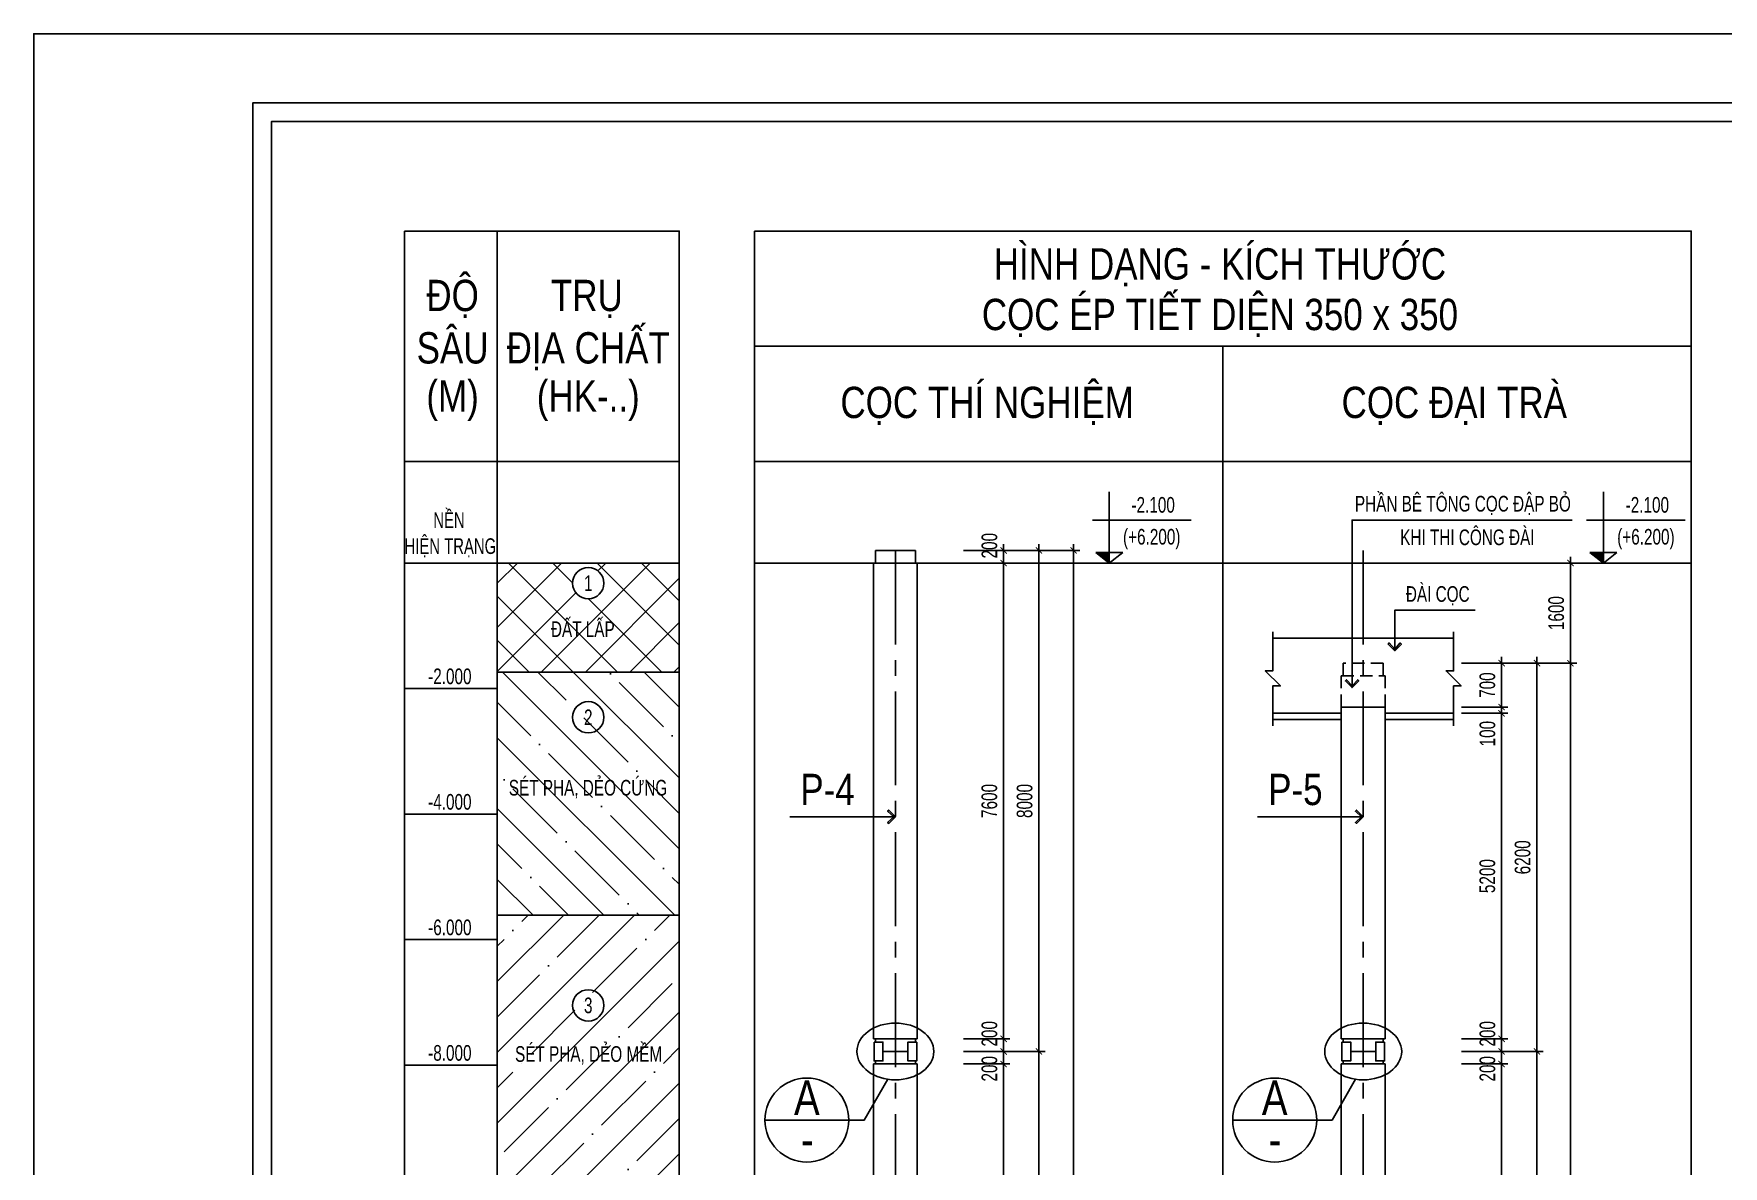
# Model space of a CAD drawing. Extents: x -24357 to 91799, y -17201 to -2351.
# Drawn here: x 47774 to 54520, y -6872 to -2351 of the extents above; entities that cross this region are included whole.
import ezdxf
from ezdxf.enums import TextEntityAlignment as Align

# ---------------------------------------------------------------- set-up
doc = ezdxf.new("R2010")
doc.units = 0
doc.header["$LTSCALE"] = 500
doc.header["$MEASUREMENT"] = 0
doc.header["$PDMODE"] = 3
doc.linetypes.add('CENTER2', pattern=[1.125, 0.75, -0.125, 0.125, -0.125])
doc.linetypes.add('HIDDEN', pattern=[0.375, 0.25, -0.125])
doc.layers.get('0').update_dxf_attribs({"linetype": 'CONTINUOUS'})
doc.layers.get('DEFPOINTS').update_dxf_attribs({"linetype": 'CONTINUOUS'})
for name, color, linetype in [('CDC-KHUNGTEN', 7, 'CONTINUOUS'), ('CDC.01.AXIS', 160, 'CENTER2'), ('CDC.02.DIM', 1, 'CONTINUOUS'), ('CDC.03.BORDER', 3, 'CONTINUOUS'), ('CDC.04.HIDDEN', 8, 'HIDDEN'), ('CDC.06.TEXT', 2, 'CONTINUOUS'), ('CDC.10.HATCH', 251, 'CONTINUOUS'), ('CDC.11.NOTE', 8, 'CONTINUOUS')]:
    doc.layers.add(name, color=color, linetype=linetype)
doc.styles.add('ARIAL', font='arial.ttf', dxfattribs={"width": 0.7})
doc.dimstyles.new('DIM100-25', dxfattribs={"dimscale": 25, "dimtxt": 2.5, "dimasz": 1, "dimexe": 1, "dimexo": 0, "dimgap": 1, "dimtad": 1, "dimdec": 0, "dimlfac": 4, "dimzin": 0, "dimdsep": 46, "dimtxsty": 'ARIAL', "dimblk": 'ARCHTICK', "dimcen": 0, "dimdle": 1, "dimclrd": 1, "dimclre": 1, "dimclrt": 2, "dimadec": 0, "dimazin": 0, "dimtfac": 1, "dimtdec": 0, "dimtix": 1, "dimtmove": 2, "dimatfit": 3, "dimldrblk": 'ARCHTICK', "dimfxl": 1, "dimtolj": 1, "dimtzin": 0, "dimarcsym": 0})

# ---------------------------------------------------------------- blocks, each defined once
blk = doc.blocks.new('_ArchTick')
at = {"color": 0, "linetype": 'ByBlock', "const_width": 0.15}
blk.add_lwpolyline([(-0.5, -0.5), (0.5, 0.5)], dxfattribs=at)
blk = doc.blocks.new('*D182')
at = {"layer": 'CDC.02.DIM', "color": 1, "lineweight": -2, "transparency": 16777216}
for p, q in [((51486, -4414.2), (51812.5, -4414.2)), ((51787.5, -4389.2), (51787.5, -6439.2)), ((51486, -6414.2), (51812.5, -6414.2))]:
    blk.add_line(p, q, dxfattribs=at)
at = {"layer": 'DEFPOINTS', "color": 0, "transparency": 16777216}
for p in [(51486, -4414.2), (51486, -6414.2), (51787.5, -6414.2)]:
    blk.add_point(p, dxfattribs=at)
at = {"layer": 'CDC.02.DIM', "color": 1, "lineweight": -2, "transparency": 16777216, "xscale": 25, "yscale": 25, "zscale": 25}
for p, rotation in [((51787.5, -4414.2), 90), ((51787.5, -6414.2), 270)]:
    blk.add_blockref('_ArchTick', p, dxfattribs=dict(at, rotation=rotation))
at = {"layer": 'CDC.02.DIM', "color": 2, "transparency": 16777216, "insert": (51730.6, -5414.2), "char_height": 62.5, "attachment_point": 5, "rotation": 90, "style": 'ARIAL'}
blk.add_mtext('\\A1;8000', dxfattribs=at)
blk = doc.blocks.new('*D183')
at = {"layer": 'CDC.02.DIM', "color": 1, "lineweight": -2, "transparency": 16777216}
for p, q in [((51486, -4414.2), (51671.7, -4414.2)), ((51646.7, -4389.2), (51646.7, -4489.2)), ((51486, -4464.2), (51671.7, -4464.2))]:
    blk.add_line(p, q, dxfattribs=at)
at = {"layer": 'DEFPOINTS', "color": 0, "transparency": 16777216}
for p in [(51486, -4414.2), (51486, -4464.2), (51646.7, -4464.2)]:
    blk.add_point(p, dxfattribs=at)
at = {"layer": 'CDC.02.DIM', "color": 1, "lineweight": -2, "transparency": 16777216, "xscale": 25, "yscale": 25, "zscale": 25}
for p, rotation in [((51646.7, -4414.2), 90), ((51646.7, -4464.2), 270)]:
    blk.add_blockref('_ArchTick', p, dxfattribs=dict(at, rotation=rotation))
at = {"layer": 'CDC.02.DIM', "color": 2, "transparency": 16777216, "insert": (51590.2, -4395.1), "char_height": 62.5, "attachment_point": 5, "rotation": 90, "style": 'ARIAL'}
blk.add_mtext('\\A1;200', dxfattribs=at)
blk = doc.blocks.new('*D184')
at = {"layer": 'CDC.02.DIM', "color": 1, "lineweight": -2, "transparency": 16777216}
for p, q in [((51646.7, -4439.2), (51646.7, -6389.2)), ((51486, -4464.2), (51671.7, -4464.2)), ((51486, -6364.2), (51671.7, -6364.2))]:
    blk.add_line(p, q, dxfattribs=at)
at = {"layer": 'DEFPOINTS', "color": 0, "transparency": 16777216}
for p in [(51486, -4464.2), (51486, -6364.2), (51646.7, -6364.2)]:
    blk.add_point(p, dxfattribs=at)
at = {"layer": 'CDC.02.DIM', "color": 1, "lineweight": -2, "transparency": 16777216, "xscale": 25, "yscale": 25, "zscale": 25}
for p, rotation in [((51646.7, -4464.2), 90), ((51646.7, -6364.2), 270)]:
    blk.add_blockref('_ArchTick', p, dxfattribs=dict(at, rotation=rotation))
at = {"layer": 'CDC.02.DIM', "color": 2, "transparency": 16777216, "insert": (51589.8, -5414.2), "char_height": 62.5, "attachment_point": 5, "rotation": 90, "style": 'ARIAL'}
blk.add_mtext('\\A1;7600', dxfattribs=at)
blk = doc.blocks.new('*D185')
at = {"layer": 'CDC.02.DIM', "color": 1, "lineweight": -2, "transparency": 16777216}
for p, q in [((51646.7, -6339.2), (51646.7, -6439.2)), ((51486, -6364.2), (51671.7, -6364.2)), ((51486, -6414.2), (51671.7, -6414.2))]:
    blk.add_line(p, q, dxfattribs=at)
at = {"layer": 'DEFPOINTS', "color": 0, "transparency": 16777216}
for p in [(51486, -6364.2), (51486, -6414.2), (51646.7, -6414.2)]:
    blk.add_point(p, dxfattribs=at)
at = {"layer": 'CDC.02.DIM', "color": 1, "lineweight": -2, "transparency": 16777216, "xscale": 25, "yscale": 25, "zscale": 25}
for p, rotation in [((51646.7, -6364.2), 90), ((51646.7, -6414.2), 270)]:
    blk.add_blockref('_ArchTick', p, dxfattribs=dict(at, rotation=rotation))
at = {"layer": 'CDC.02.DIM', "color": 2, "transparency": 16777216, "insert": (51590.2, -6343.8), "char_height": 62.5, "attachment_point": 5, "rotation": 90, "style": 'ARIAL'}
blk.add_mtext('\\A1;200', dxfattribs=at)
blk = doc.blocks.new('*D186')
at = {"layer": 'CDC.02.DIM', "color": 1, "lineweight": -2, "transparency": 16777216}
for p, q in [((51646.7, -6389.2), (51646.7, -6489.2)), ((51486, -6414.2), (51671.7, -6414.2)), ((51486, -6464.2), (51671.7, -6464.2))]:
    blk.add_line(p, q, dxfattribs=at)
at = {"layer": 'DEFPOINTS', "color": 0, "transparency": 16777216}
for p in [(51486, -6414.2), (51486, -6464.2), (51646.7, -6464.2)]:
    blk.add_point(p, dxfattribs=at)
at = {"layer": 'CDC.02.DIM', "color": 1, "lineweight": -2, "transparency": 16777216, "xscale": 25, "yscale": 25, "zscale": 25}
for p, rotation in [((51646.7, -6414.2), 90), ((51646.7, -6464.2), 270)]:
    blk.add_blockref('_ArchTick', p, dxfattribs=dict(at, rotation=rotation))
at = {"layer": 'CDC.02.DIM', "color": 2, "transparency": 16777216, "insert": (51590.2, -6483.5), "char_height": 62.5, "attachment_point": 5, "rotation": 90, "style": 'ARIAL'}
blk.add_mtext('\\A1;200', dxfattribs=at)
blk = doc.blocks.new('*D187')
at = {"layer": 'CDC.02.DIM', "color": 1, "lineweight": -2, "transparency": 16777216}
for p, q in [((51787.5, -6389.2), (51787.5, -8439.2)), ((51486, -6414.2), (51812.5, -6414.2)), ((51486, -8414.2), (51812.5, -8414.2))]:
    blk.add_line(p, q, dxfattribs=at)
at = {"layer": 'DEFPOINTS', "color": 0, "transparency": 16777216}
for p in [(51486, -6414.2), (51486, -8414.2), (51787.5, -8414.2)]:
    blk.add_point(p, dxfattribs=at)
at = {"layer": 'CDC.02.DIM', "color": 1, "lineweight": -2, "transparency": 16777216, "xscale": 25, "yscale": 25, "zscale": 25}
for p, rotation in [((51787.5, -6414.2), 90), ((51787.5, -8414.2), 270)]:
    blk.add_blockref('_ArchTick', p, dxfattribs=dict(at, rotation=rotation))
at = {"layer": 'CDC.02.DIM', "color": 2, "transparency": 16777216, "insert": (51730.6, -7414.2), "char_height": 62.5, "attachment_point": 5, "rotation": 90, "style": 'ARIAL'}
blk.add_mtext('\\A1;8000', dxfattribs=at)
blk = doc.blocks.new('*D188')
at = {"layer": 'CDC.02.DIM', "color": 1, "lineweight": -2, "transparency": 16777216}
for p, q in [((51486, -6464.2), (51671.7, -6464.2)), ((51646.7, -6439.2), (51646.7, -8389.2)), ((51486, -8364.2), (51671.7, -8364.2))]:
    blk.add_line(p, q, dxfattribs=at)
at = {"layer": 'DEFPOINTS', "color": 0, "transparency": 16777216}
for p in [(51486, -6464.2), (51486, -8364.2), (51646.7, -8364.2)]:
    blk.add_point(p, dxfattribs=at)
at = {"layer": 'CDC.02.DIM', "color": 1, "lineweight": -2, "transparency": 16777216, "xscale": 25, "yscale": 25, "zscale": 25}
for p, rotation in [((51646.7, -6464.2), 90), ((51646.7, -8364.2), 270)]:
    blk.add_blockref('_ArchTick', p, dxfattribs=dict(at, rotation=rotation))
at = {"layer": 'CDC.02.DIM', "color": 2, "transparency": 16777216, "insert": (51589.8, -7414.2), "char_height": 62.5, "attachment_point": 5, "rotation": 90, "style": 'ARIAL'}
blk.add_mtext('\\A1;7600', dxfattribs=at)
blk = doc.blocks.new('*D191')
at = {"layer": 'CDC.02.DIM', "color": 1, "lineweight": -2, "transparency": 16777216}
for p, q in [((51486, -4414.2), (51950.7, -4414.2)), ((51925.7, -4389.2), (51925.7, -12439.2)), ((51486, -12414.2), (51950.7, -12414.2))]:
    blk.add_line(p, q, dxfattribs=at)
at = {"layer": 'DEFPOINTS', "color": 0, "transparency": 16777216}
for p in [(51486, -4414.2), (51486, -12414.2), (51925.7, -12414.2)]:
    blk.add_point(p, dxfattribs=at)
at = {"layer": 'CDC.02.DIM', "color": 1, "lineweight": -2, "transparency": 16777216, "xscale": 25, "yscale": 25, "zscale": 25}
for p, rotation in [((51925.7, -4414.2), 90), ((51925.7, -12414.2), 270)]:
    blk.add_blockref('_ArchTick', p, dxfattribs=dict(at, rotation=rotation))
at = {"layer": 'CDC.02.DIM', "color": 2, "transparency": 16777216, "insert": (51868.7, -8414.2), "char_height": 62.5, "attachment_point": 5, "rotation": 90, "style": 'ARIAL'}
blk.add_mtext('\\A1;32000', dxfattribs=at)
blk = doc.blocks.new('*D194')
at = {"layer": 'CDC.02.DIM', "color": 1, "lineweight": -2, "transparency": 16777216}
for p, q in [((53776.2, -4839.2), (53776.2, -6439.2)), ((53474.7, -4864.2), (53801.2, -4864.2)), ((53474.7, -6414.2), (53801.2, -6414.2))]:
    blk.add_line(p, q, dxfattribs=at)
at = {"layer": 'DEFPOINTS', "color": 0, "transparency": 16777216}
for p in [(53474.7, -4864.2), (53474.7, -6414.2), (53776.2, -6414.2)]:
    blk.add_point(p, dxfattribs=at)
at = {"layer": 'CDC.02.DIM', "color": 1, "lineweight": -2, "transparency": 16777216, "xscale": 25, "yscale": 25, "zscale": 25}
for p, rotation in [((53776.2, -4864.2), 90), ((53776.2, -6414.2), 270)]:
    blk.add_blockref('_ArchTick', p, dxfattribs=dict(at, rotation=rotation))
at = {"layer": 'CDC.02.DIM', "color": 2, "transparency": 16777216, "insert": (53719.3, -5639.2), "char_height": 62.5, "attachment_point": 5, "rotation": 90, "style": 'ARIAL'}
blk.add_mtext('\\A1;6200', dxfattribs=at)
blk = doc.blocks.new('*D195')
at = {"layer": 'CDC.02.DIM', "color": 1, "lineweight": -2, "transparency": 16777216}
for p, q in [((53635.4, -5039.2), (53635.4, -6389.2)), ((53474.7, -5064.2), (53660.4, -5064.2)), ((53474.7, -6364.2), (53660.4, -6364.2))]:
    blk.add_line(p, q, dxfattribs=at)
at = {"layer": 'DEFPOINTS', "color": 0, "transparency": 16777216}
for p in [(53474.7, -5064.2), (53474.7, -6364.2), (53635.4, -6364.2)]:
    blk.add_point(p, dxfattribs=at)
at = {"layer": 'CDC.02.DIM', "color": 1, "lineweight": -2, "transparency": 16777216, "xscale": 25, "yscale": 25, "zscale": 25}
for p, rotation in [((53635.4, -5064.2), 90), ((53635.4, -6364.2), 270)]:
    blk.add_blockref('_ArchTick', p, dxfattribs=dict(at, rotation=rotation))
at = {"layer": 'CDC.02.DIM', "color": 2, "transparency": 16777216, "insert": (53578.5, -5714.2), "char_height": 62.5, "attachment_point": 5, "rotation": 90, "style": 'ARIAL'}
blk.add_mtext('\\A1;5200', dxfattribs=at)
blk = doc.blocks.new('*D196')
at = {"layer": 'CDC.02.DIM', "color": 1, "lineweight": -2, "transparency": 16777216}
for p, q in [((53635.4, -6339.2), (53635.4, -6439.2)), ((53474.7, -6364.2), (53660.4, -6364.2)), ((53474.7, -6414.2), (53660.4, -6414.2))]:
    blk.add_line(p, q, dxfattribs=at)
at = {"layer": 'DEFPOINTS', "color": 0, "transparency": 16777216}
for p in [(53474.7, -6364.2), (53474.7, -6414.2), (53635.4, -6414.2)]:
    blk.add_point(p, dxfattribs=at)
at = {"layer": 'CDC.02.DIM', "color": 1, "lineweight": -2, "transparency": 16777216, "xscale": 25, "yscale": 25, "zscale": 25}
for p, rotation in [((53635.4, -6364.2), 90), ((53635.4, -6414.2), 270)]:
    blk.add_blockref('_ArchTick', p, dxfattribs=dict(at, rotation=rotation))
at = {"layer": 'CDC.02.DIM', "color": 2, "transparency": 16777216, "insert": (53578.9, -6343.8), "char_height": 62.5, "attachment_point": 5, "rotation": 90, "style": 'ARIAL'}
blk.add_mtext('\\A1;200', dxfattribs=at)
blk = doc.blocks.new('*D197')
at = {"layer": 'CDC.02.DIM', "color": 1, "lineweight": -2, "transparency": 16777216}
for p, q in [((53635.4, -6389.2), (53635.4, -6489.2)), ((53474.7, -6414.2), (53660.4, -6414.2)), ((53474.7, -6464.2), (53660.4, -6464.2))]:
    blk.add_line(p, q, dxfattribs=at)
at = {"layer": 'DEFPOINTS', "color": 0, "transparency": 16777216}
for p in [(53474.7, -6414.2), (53474.7, -6464.2), (53635.4, -6464.2)]:
    blk.add_point(p, dxfattribs=at)
at = {"layer": 'CDC.02.DIM', "color": 1, "lineweight": -2, "transparency": 16777216, "xscale": 25, "yscale": 25, "zscale": 25}
for p, rotation in [((53635.4, -6414.2), 90), ((53635.4, -6464.2), 270)]:
    blk.add_blockref('_ArchTick', p, dxfattribs=dict(at, rotation=rotation))
at = {"layer": 'CDC.02.DIM', "color": 2, "transparency": 16777216, "insert": (53578.9, -6483.5), "char_height": 62.5, "attachment_point": 5, "rotation": 90, "style": 'ARIAL'}
blk.add_mtext('\\A1;200', dxfattribs=at)
blk = doc.blocks.new('*D198')
at = {"layer": 'CDC.02.DIM', "color": 1, "lineweight": -2, "transparency": 16777216}
for p, q in [((53776.2, -6389.2), (53776.2, -8439.2)), ((53474.7, -6414.2), (53801.2, -6414.2)), ((53474.7, -8414.2), (53801.2, -8414.2))]:
    blk.add_line(p, q, dxfattribs=at)
at = {"layer": 'DEFPOINTS', "color": 0, "transparency": 16777216}
for p in [(53474.7, -6414.2), (53474.7, -8414.2), (53776.2, -8414.2)]:
    blk.add_point(p, dxfattribs=at)
at = {"layer": 'CDC.02.DIM', "color": 1, "lineweight": -2, "transparency": 16777216, "xscale": 25, "yscale": 25, "zscale": 25}
for p, rotation in [((53776.2, -6414.2), 90), ((53776.2, -8414.2), 270)]:
    blk.add_blockref('_ArchTick', p, dxfattribs=dict(at, rotation=rotation))
at = {"layer": 'CDC.02.DIM', "color": 2, "transparency": 16777216, "insert": (53719.3, -7414.2), "char_height": 62.5, "attachment_point": 5, "rotation": 90, "style": 'ARIAL'}
blk.add_mtext('\\A1;8000', dxfattribs=at)
blk = doc.blocks.new('*D199')
at = {"layer": 'CDC.02.DIM', "color": 1, "lineweight": -2, "transparency": 16777216}
for p, q in [((53474.7, -6464.2), (53660.4, -6464.2)), ((53635.4, -6439.2), (53635.4, -8389.2)), ((53474.7, -8364.2), (53660.4, -8364.2))]:
    blk.add_line(p, q, dxfattribs=at)
at = {"layer": 'DEFPOINTS', "color": 0, "transparency": 16777216}
for p in [(53474.7, -6464.2), (53474.7, -8364.2), (53635.4, -8364.2)]:
    blk.add_point(p, dxfattribs=at)
at = {"layer": 'CDC.02.DIM', "color": 1, "lineweight": -2, "transparency": 16777216, "xscale": 25, "yscale": 25, "zscale": 25}
for p, rotation in [((53635.4, -6464.2), 90), ((53635.4, -8364.2), 270)]:
    blk.add_blockref('_ArchTick', p, dxfattribs=dict(at, rotation=rotation))
at = {"layer": 'CDC.02.DIM', "color": 2, "transparency": 16777216, "insert": (53578.5, -7414.2), "char_height": 62.5, "attachment_point": 5, "rotation": 90, "style": 'ARIAL'}
blk.add_mtext('\\A1;7600', dxfattribs=at)
blk = doc.blocks.new('*D202')
at = {"layer": 'CDC.02.DIM', "color": 1, "lineweight": -2, "transparency": 16777216}
for p, q in [((53910.4, -4839.2), (53910.4, -12439.2)), ((53474.7, -4864.2), (53935.4, -4864.2)), ((53474.7, -12414.2), (53935.4, -12414.2))]:
    blk.add_line(p, q, dxfattribs=at)
at = {"layer": 'DEFPOINTS', "color": 0, "transparency": 16777216}
for p in [(53474.7, -4864.2), (53474.7, -12414.2), (53910.4, -12414.2)]:
    blk.add_point(p, dxfattribs=at)
at = {"layer": 'CDC.02.DIM', "color": 1, "lineweight": -2, "transparency": 16777216, "xscale": 25, "yscale": 25, "zscale": 25}
for p, rotation in [((53910.4, -4864.2), 90), ((53910.4, -12414.2), 270)]:
    blk.add_blockref('_ArchTick', p, dxfattribs=dict(at, rotation=rotation))
at = {"layer": 'CDC.02.DIM', "color": 2, "transparency": 16777216, "insert": (53853.5, -8639.2), "char_height": 62.5, "attachment_point": 5, "rotation": 90, "style": 'ARIAL'}
blk.add_mtext('\\A1;30200', dxfattribs=at)
blk = doc.blocks.new('*D215')
at = {"layer": 'CDC.02.DIM', "color": 1, "lineweight": -2, "transparency": 16777216}
for p, q in [((53474.7, -5039.2), (53660.4, -5039.2)), ((53635.4, -5039.2), (53635.4, -5014.2)), ((53635.4, -5064.2), (53635.4, -5039.2)), ((53474.7, -5064.2), (53660.4, -5064.2)), ((53635.4, -5064.2), (53635.4, -5089.2))]:
    blk.add_line(p, q, dxfattribs=at)
at = {"layer": 'DEFPOINTS', "color": 0, "transparency": 16777216}
for p in [(53474.7, -5039.2), (53635.4, -5039.2), (53474.7, -5064.2)]:
    blk.add_point(p, dxfattribs=at)
at = {"layer": 'CDC.02.DIM', "color": 1, "lineweight": -2, "transparency": 16777216, "xscale": 25, "yscale": 25, "zscale": 25}
for p, rotation in [((53635.4, -5039.2), 270), ((53635.4, -5064.2), 90)]:
    blk.add_blockref('_ArchTick', p, dxfattribs=dict(at, rotation=rotation))
at = {"layer": 'CDC.02.DIM', "color": 2, "transparency": 16777216, "insert": (53578.9, -5145.4), "char_height": 62.5, "attachment_point": 5, "rotation": 90, "style": 'ARIAL'}
blk.add_mtext('\\A1;100', dxfattribs=at)
blk = doc.blocks.new('*D216')
at = {"layer": 'CDC.02.DIM', "color": 1, "lineweight": -2, "transparency": 16777216}
for p, q in [((53635.4, -5064.2), (53635.4, -4839.2)), ((53474.7, -4864.2), (53660.4, -4864.2)), ((53474.7, -5039.2), (53660.4, -5039.2))]:
    blk.add_line(p, q, dxfattribs=at)
at = {"layer": 'DEFPOINTS', "color": 0, "transparency": 16777216}
for p in [(53474.7, -4864.2), (53635.4, -4864.2), (53474.7, -5039.2)]:
    blk.add_point(p, dxfattribs=at)
at = {"layer": 'CDC.02.DIM', "color": 1, "lineweight": -2, "transparency": 16777216, "xscale": 25, "yscale": 25, "zscale": 25}
for p, rotation in [((53635.4, -4864.2), 90), ((53635.4, -5039.2), 270)]:
    blk.add_blockref('_ArchTick', p, dxfattribs=dict(at, rotation=rotation))
at = {"layer": 'CDC.02.DIM', "color": 2, "transparency": 16777216, "insert": (53578.5, -4951.7), "char_height": 62.5, "attachment_point": 5, "rotation": 90, "style": 'ARIAL'}
blk.add_mtext('\\A1;700', dxfattribs=at)
blk = doc.blocks.new('*D217')
at = {"layer": 'CDC.02.DIM', "color": 1, "lineweight": -2, "transparency": 16777216}
for p, q in [((53910.4, -4889.2), (53910.4, -4439.2)), ((53474.7, -4464.2), (53935.4, -4464.2)), ((53474.7, -4864.2), (53935.4, -4864.2))]:
    blk.add_line(p, q, dxfattribs=at)
at = {"layer": 'DEFPOINTS', "color": 0, "transparency": 16777216}
for p in [(53474.7, -4464.2), (53910.4, -4464.2), (53474.7, -4864.2)]:
    blk.add_point(p, dxfattribs=at)
at = {"layer": 'CDC.02.DIM', "color": 1, "lineweight": -2, "transparency": 16777216, "xscale": 25, "yscale": 25, "zscale": 25}
for p, rotation in [((53910.4, -4464.2), 90), ((53910.4, -4864.2), 270)]:
    blk.add_blockref('_ArchTick', p, dxfattribs=dict(at, rotation=rotation))
at = {"layer": 'CDC.02.DIM', "color": 2, "transparency": 16777216, "insert": (53853.5, -4664.2), "char_height": 62.5, "attachment_point": 5, "rotation": 90, "style": 'ARIAL'}
blk.add_mtext('\\A1;1600', dxfattribs=at)
blk = doc.blocks.new('KHUNG A1')
at = {"layer": 'CDC-KHUNGTEN'}
blk.add_lwpolyline([(10366.22, 712.17), (10366.22, 1278.17), (9655.22, 1278.17), (9655.22, 712.17)], close=True, dxfattribs=at)
at = {"layer": 'CDC.10.HATCH', "color": 8}
blk.add_lwpolyline([(9652.22, 709.17), (10447.22, 709.17), (10447.22, 1281.17), (9652.22, 1281.17)], close=True, dxfattribs=at)
at = {"layer": 'DEFPOINTS', "color": 1}
blk.add_lwpolyline([(9617.22, 698.17), (9617.22, 1292.17), (10458.22, 1292.17), (10458.22, 698.17), (9617.22, 698.17)], close=True, dxfattribs=at)

msp = doc.modelspace()

# ---------------------------------------------------------------- hatches: boundary and pattern name
at = {"layer": 'CDC.10.HATCH'}
h = msp.add_hatch(dxfattribs=at)
h.set_pattern_fill('ANSI37', color=256, scale=1000, style=0)
h.set_pattern_definition([(45, (-33044.4, -142544.5), (-88.38835, 88.38835), []), (135, (-33044.4, -142544.5), (-88.38835, -88.38835), [])])
h.paths.add_polyline_path([(50351.16, -4464.24), (49624.69, -4464.24), (49624.69, -4899.58), (50351.16, -4899.58)])
h.paths.add_polyline_path([(49925.42, -4544.9, -1), (50050.42, -4544.9, -1)], flags=16)
h.paths.add_polyline_path([(49967.46, -4591.78), (50008.39, -4591.78), (50008.39, -4498.03), (49967.46, -4498.03)], flags=8)
h.paths.add_polyline_path([(49837.5, -4782.71), (50121.58, -4782.71), (50121.58, -4644.32), (49837.5, -4644.32)], flags=24)
h = msp.add_hatch(dxfattribs=at)
h.set_pattern_fill('ANSI35', color=256, scale=800, angle=90, style=0)
h.set_pattern_definition([(135, (-33044.4, -142544.5), (-141.42136, -141.42136), []), (135, (-33044.4, -142403.08), (-141.42136, -141.42136), [250, -50, 0, -50])])
h.paths.add_polyline_path([(49624.69, -4899.58), (49624.69, -5869.99), (50351.16, -5869.99), (50351.16, -4899.58)])
h.paths.add_polyline_path([(49955.24, -5127.18), (50020.61, -5127.18), (50020.61, -5033.05), (49955.24, -5033.05)], flags=24)
h.paths.add_polyline_path([(49648, -5427.61), (50326.23, -5427.61), (50326.23, -5291.65), (49648, -5291.65)], flags=24)
h = msp.add_hatch(dxfattribs=at)
h.set_pattern_fill('ANSI35', color=256, scale=800, style=0)
h.set_pattern_definition([(45, (-33044.4, -142544.5), (-141.42136, 141.42136), []), (45, (-32902.98, -142544.5), (-141.42136, 141.42136), [250, -50, 0, -50])])
h.paths.add_polyline_path([(49624.69, -9976.74), (50351.16, -9976.74), (50351.16, -5869.99), (49624.69, -5869.99)])
h.paths.add_polyline_path([(49954.96, -6278.57), (50020.89, -6278.57), (50020.89, -6182.77), (49954.96, -6182.77)], flags=24)
h.paths.add_polyline_path([(49672.91, -6490.68), (50305.72, -6490.68), (50305.72, -6354.72), (49672.91, -6354.72)], flags=24)

# ---------------------------------------------------------------- linework, layer by layer
at = {"layer": 'CDC.01.AXIS'}
for p, q in [((51214.41, -4414.24), (51214.41, -12540.15)), ((53082.71, -4414.24), (53082.71, -12540.15))]:
    msp.add_line(p, q, dxfattribs=at)
at = {"layer": 'CDC.03.BORDER'}
for p, q in [((49624.69, -3138.9), (49624.69, -13550.39)), ((50651.16, -3598.9), (54392.45, -3598.9)), ((52521.8, -3598.9), (52521.8, -13550.39)), ((49253.64, -4058.9), (50351.16, -4058.9)), ((50651.16, -4058.9), (54392.45, -4058.9)), ((51294.41, -4414.24), (51134.41, -4414.24)), ((51134.41, -4414.24), (51134.41, -4464.24)), ((51294.41, -4414.24), (51294.41, -4464.24)), ((50351.16, -4464.24), (49253.64, -4464.24)), ((51126.91, -4464.24), (50651.16, -4464.24)), ((51301.91, -4464.24), (51126.91, -4464.24)), ((51126.91, -4464.24), (51126.91, -6364.24)), ((51301.91, -4464.24), (51301.91, -6364.24)), ((51301.91, -4464.24), (54392.45, -4464.24)), ((52721.71, -4764.24), (53443.7, -4764.24)), ((50351.16, -4899.58), (49624.69, -4899.58)), ((49253.64, -4965.38), (49624.69, -4965.38)), ((52995.21, -5039.24), (52995.21, -6364.24)), ((52995.21, -5039.24), (53170.21, -5039.24)), ((53170.21, -5039.24), (53170.21, -6364.24)), ((52721.71, -5064.24), (52995.21, -5064.24)), ((52721.71, -5089.24), (52995.21, -5089.24)), ((53170.21, -5064.24), (53443.7, -5064.24)), ((53170.21, -5089.24), (53443.7, -5089.24)), ((49253.64, -5466.52), (49624.69, -5466.52)), ((50351.16, -5869.99), (49624.69, -5869.99)), ((49253.64, -5967.65), (49624.69, -5967.65)), ((51301.91, -6364.24), (51126.91, -6364.24)), ((51134.41, -6364.24), (51134.41, -6376.74)), ((51294.41, -6364.24), (51294.41, -6376.74)), ((53170.21, -6364.24), (52995.21, -6364.24)), ((53002.71, -6364.24), (53002.71, -6376.74)), ((53162.71, -6364.24), (53162.71, -6376.74)), ((49253.64, -6468.79), (49624.69, -6468.79)), ((51301.91, -6464.24), (51126.91, -6464.24)), ((51126.91, -6464.24), (51126.91, -8364.24)), ((51134.41, -6451.74), (51134.41, -6464.24)), ((51264.41, -6414.24), (51164.41, -6414.24)), ((51294.41, -6451.74), (51294.41, -6464.24)), ((51301.91, -6464.24), (51301.91, -8364.24)), ((53170.21, -6464.24), (52995.21, -6464.24)), ((52995.21, -6464.24), (52995.21, -8364.24)), ((53002.71, -6451.74), (53002.71, -6464.24)), ((53132.71, -6414.24), (53032.71, -6414.24)), ((53162.71, -6451.74), (53162.71, -6464.24)), ((53170.21, -6464.24), (53170.21, -8364.24))]:
    msp.add_line(p, q, dxfattribs=at)
for points in [[(49253.64, -3138.9), (50351.16, -3138.9), (50351.16, -13550.39), (49253.64, -13550.39)], [(50651.16, -3138.9), (54392.45, -3138.9), (54392.45, -13550.39), (50651.16, -13550.39)], [(51129.41, -6376.74), (51164.41, -6376.74), (51164.41, -6451.74), (51129.41, -6451.74)], [(51299.41, -6376.74), (51264.41, -6376.74), (51264.41, -6451.74), (51299.41, -6451.74)], [(52997.71, -6376.74), (53032.71, -6376.74), (53032.71, -6451.74), (52997.71, -6451.74)], [(53167.71, -6376.74), (53132.71, -6376.74), (53132.71, -6451.74), (53167.71, -6451.74)]]:
    msp.add_lwpolyline(points, close=True, dxfattribs=at)
at = {"layer": 'CDC.04.HIDDEN', "ltscale": 0.4}
for p, q in [((52995.21, -5039.24), (52995.21, -4914.24)), ((52995.21, -4914.24), (53170.21, -4914.24)), ((53162.71, -4864.24), (53002.71, -4864.24)), ((53002.71, -4864.24), (53002.71, -4914.24)), ((53162.71, -4864.24), (53162.71, -4914.24)), ((53170.21, -4914.24), (53170.21, -5039.24))]:
    msp.add_line(p, q, dxfattribs=at)
at = {"layer": 'CDC.11.NOTE'}
for p, q in [((52068.28, -4464.24), (52068.28, -4180.08)), ((54041.76, -4464.24), (54041.76, -4180.08)), ((52001.38, -4293.31), (52395.51, -4293.31)), ((53974.86, -4293.31), (54368.99, -4293.31)), ((52068.28, -4464.24), (52014.28, -4422.86)), ((52014.28, -4422.86), (52122.28, -4422.86)), ((52068.28, -4464.24), (52122.28, -4422.86)), ((54041.76, -4464.24), (53987.76, -4422.86)), ((53987.76, -4422.86), (54095.76, -4422.86)), ((54041.76, -4464.24), (54095.76, -4422.86)), ((51925.66, -4464.24), (52210.91, -4464.24)), ((53899.13, -4464.24), (54184.39, -4464.24))]:
    msp.add_line(p, q, dxfattribs=at)
for points in [[(53038.3, -4961.49), (53011.58, -4934.76), (53016.03, -4930.31), (53038.3, -4955.19), (53060.58, -4930.31), (53065.03, -4934.76), (53038.3, -4961.49), (53038.3, -4961.49), (53038.3, -4292.74), (53917.53, -4292.74)], [(53208.52, -4814.52), (53181.79, -4787.79), (53186.24, -4783.33), (53208.52, -4808.22), (53230.79, -4783.33), (53235.25, -4787.79), (53208.52, -4814.52), (53208.52, -4814.52), (53208.52, -4653.09), (53530.15, -4653.09)], [(52721.71, -4739.24), (52721.71, -4894.86), (52691.71, -4894.86), (52751.71, -4954.86), (52721.71, -4954.86), (52721.71, -5114.24)], [(53443.7, -4739.24), (53443.7, -4894.86), (53413.7, -4894.86), (53473.7, -4954.86), (53443.7, -4954.86), (53443.7, -5114.24)], [(51214.41, -5477.3), (51187.68, -5450.57), (51183.23, -5455.03), (51208.11, -5477.3), (51183.23, -5499.58), (51187.68, -5504.03), (51214.41, -5477.3), (51214.41, -5477.3), (50792.26, -5477.3)], [(53082.71, -5477.3), (53055.98, -5450.57), (53051.52, -5455.03), (53076.41, -5477.3), (53051.52, -5499.58), (53055.98, -5504.03), (53082.71, -5477.3), (53082.71, -5477.3), (52660.55, -5477.3)], [(51183.98, -6525.23), (51089.97, -6688.07), (50693.13, -6688.07)], [(53052.28, -6525.23), (52958.26, -6688.07), (52561.42, -6688.07)]]:
    msp.add_lwpolyline(points, dxfattribs=at)
for centre, radius in [((49987.92, -4544.9), 62.5), ((49987.92, -5080.24), 62.5), ((49987.92, -6230.24), 62.5), ((50860.83, -6688.07), 167.71), ((52729.13, -6688.07), 167.71)]:
    msp.add_circle(centre, radius, dxfattribs=at)
for centre in [(51214.41, -6414.24), (53082.71, -6414.24)]:
    msp.add_ellipse(centre, major_axis=(153.57, 0), ratio=0.7373071, dxfattribs=at)
for points in [[(52014.28, -4422.86), (52068.28, -4464.24), (52068.28, -4422.86), (52068.28, -4464.24)], [(53987.76, -4422.86), (54041.76, -4464.24), (54041.76, -4422.86), (54041.76, -4464.24)]]:
    msp.add_solid(points, dxfattribs=at)

# ---------------------------------------------------------------- block references
at = {"xscale": 25, "yscale": 25, "zscale": 25}
msp.add_blockref('KHUNG A1', (-192656.95, -34655.74), dxfattribs=at)

# ---------------------------------------------------------------- texts
at = {"layer": 'CDC.06.TEXT', "style": 'ARIAL', "width": 0.8}
for s, p in [('HÌNH DẠNG - KÍCH THƯỚC', (52510.53, -3332.54)), ('ĐỘ', (49446.12, -3458.45)), ('TRỤ', (49982.31, -3458.45)), ('CỌC ÉP TIẾT DIỆN 350 x 350', (52510.53, -3534.42)), ('ĐỊA CHẤT', (49987.83, -3667.67)), ('SÂU', (49446.12, -3667.67)), ('(M)', (49446.12, -3859.53)), ('(HK-..)', (49987.83, -3859.53)), ('CỌC THÍ NGHIỆM', (51580.79, -3885.55)), ('CỌC ĐẠI TRÀ', (53446.37, -3885.55)), ('P-4', (50943.44, -5430.73)), ('P-5', (52811.73, -5430.73))]:
    msp.add_text(s, height=125, dxfattribs=at).set_placement(p, align=Align.CENTER)
at = {"layer": 'CDC.06.TEXT', "style": 'ARIAL'}
for s, width, p in [('PHẦN BÊ TÔNG CỌC ĐẬP BỎ', 0.7, (53049.52, -4258.75)), ('NỀN', 0.68, (49369.06, -4324.4)), ('KHI THI CÔNG ĐÀI', 0.7, (53230.38, -4392.83)), ('HIỆN TRẠNG', 0.68, (49254.16, -4428.01)), ('(+6.200)', 0.7, (52123.48, -4390.66)), ('(+6.200)', 0.7, (54096.96, -4390.66)), ('ĐÀI CỌC', 0.7, (53253, -4619.1)), ('ĐẤT LẤP', 0.7, (49838.79, -4759.65)), ('SÉT PHA, DẺO CỨNG', 0.7, (49670.66, -5392.58)), ('SÉT PHA, DẺO MỀM', 0.7, (49695.57, -6455.65))]:
    msp.add_text(s, height=62.5, dxfattribs=dict(at, width=width)).set_placement(p)
at = {"layer": 'CDC.06.TEXT', "style": 'ARIAL', "width": 0.7}
for s, p in [('-2.100', (52243.89, -4231.96)), ('-2.100', (54217.36, -4231.96)), ('-2.000', (49435.16, -4916.51)), ('-4.000', (49435.16, -5417.65)), ('-6.000', (49435.16, -5918.79)), ('-8.000', (49435.16, -6419.92))]:
    msp.add_text(s, height=62.5, dxfattribs=at).set_placement(p, align=Align.MIDDLE)
at = {"layer": 'CDC.06.TEXT', "style": 'ARIAL'}
for s, height, width, p in [('1', 62.5, 0.7, (49987.92, -4544.9)), ('2', 62.5, 0.7, (49987.92, -5080.24)), ('3', 62.5, 0.7, (49987.92, -6230.24)), ('A', 137.5, 0.8, (50860.83, -6598.88)), ('A', 137.5, 0.8, (52729.13, -6598.88)), ('-', 137.5, 0.8, (50862.43, -6765.08)), ('-', 137.5, 0.8, (52730.72, -6765.08))]:
    msp.add_text(s, height=height, dxfattribs=dict(at, width=width)).set_placement(p, align=Align.MIDDLE_CENTER)

# ---------------------------------------------------------------- dimensions: what is measured, and where the dimension line sits
at = {"layer": 'CDC.02.DIM'}
for base, p1, p2, picture, middle in [((51646.73, -4464.24), (51486.05, -4414.24), (51486.05, -4464.24), '*D183', (51590.23, -4395.11)), ((53635.4, -5039.24), (53474.71, -5064.24), (53474.71, -5039.24), '*D215', (53578.9, -5145.42)), ((51646.73, -6414.24), (51486.05, -6364.24), (51486.05, -6414.24), '*D185', (51590.23, -6343.85)), ((53635.4, -6414.24), (53474.71, -6364.24), (53474.71, -6414.24), '*D196', (53578.9, -6343.85)), ((51646.73, -6464.24), (51486.05, -6414.24), (51486.05, -6464.24), '*D186', (51590.23, -6483.48)), ((53635.4, -6464.24), (53474.71, -6414.24), (53474.71, -6464.24), '*D197', (53578.9, -6483.48))]:
    dim = msp.add_linear_dim(base=base, p1=p1, p2=p2, angle=90, dimstyle='DIM100-25', dxfattribs=at)
    dim.commit()
    dim.dimension.update_dxf_attribs({"geometry": picture, "text_midpoint": middle, "dimtype": 160})
for base, p1, p2, picture, middle in [((51787.52, -6414.24), (51486.05, -4414.24), (51486.05, -6414.24), '*D182', (51730.61, -5414.24)), ((51925.66, -12414.24), (51486.05, -4414.24), (51486.05, -12414.24), '*D191', (51868.73, -8414.24)), ((51646.73, -6364.24), (51486.05, -4464.24), (51486.05, -6364.24), '*D184', (51589.82, -5414.24)), ((53910.4, -4464.24), (53474.71, -4864.24), (53474.71, -4464.24), '*D217', (53853.49, -4664.24)), ((53776.18, -6414.24), (53474.71, -4864.24), (53474.71, -6414.24), '*D194', (53719.27, -5639.24)), ((53910.4, -12414.24), (53474.71, -4864.24), (53474.71, -12414.24), '*D202', (53853.47, -8639.24)), ((53635.4, -4864.24), (53474.71, -5039.24), (53474.71, -4864.24), '*D216', (53578.49, -4951.74)), ((53635.4, -6364.24), (53474.71, -5064.24), (53474.71, -6364.24), '*D195', (53578.49, -5714.24)), ((51787.52, -8414.24), (51486.05, -6414.24), (51486.05, -8414.24), '*D187', (51730.61, -7414.24)), ((53776.18, -8414.24), (53474.71, -6414.24), (53474.71, -8414.24), '*D198', (53719.27, -7414.24)), ((51646.73, -8364.24), (51486.05, -6464.24), (51486.05, -8364.24), '*D188', (51589.82, -7414.24)), ((53635.4, -8364.24), (53474.71, -6464.24), (53474.71, -8364.24), '*D199', (53578.49, -7414.24))]:
    dim = msp.add_linear_dim(base=base, p1=p1, p2=p2, angle=90, dimstyle='DIM100-25', dxfattribs=at)
    dim.commit()
    dim.dimension.update_dxf_attribs({"geometry": picture, "text_midpoint": middle})

doc.saveas('drawing.dxf')
